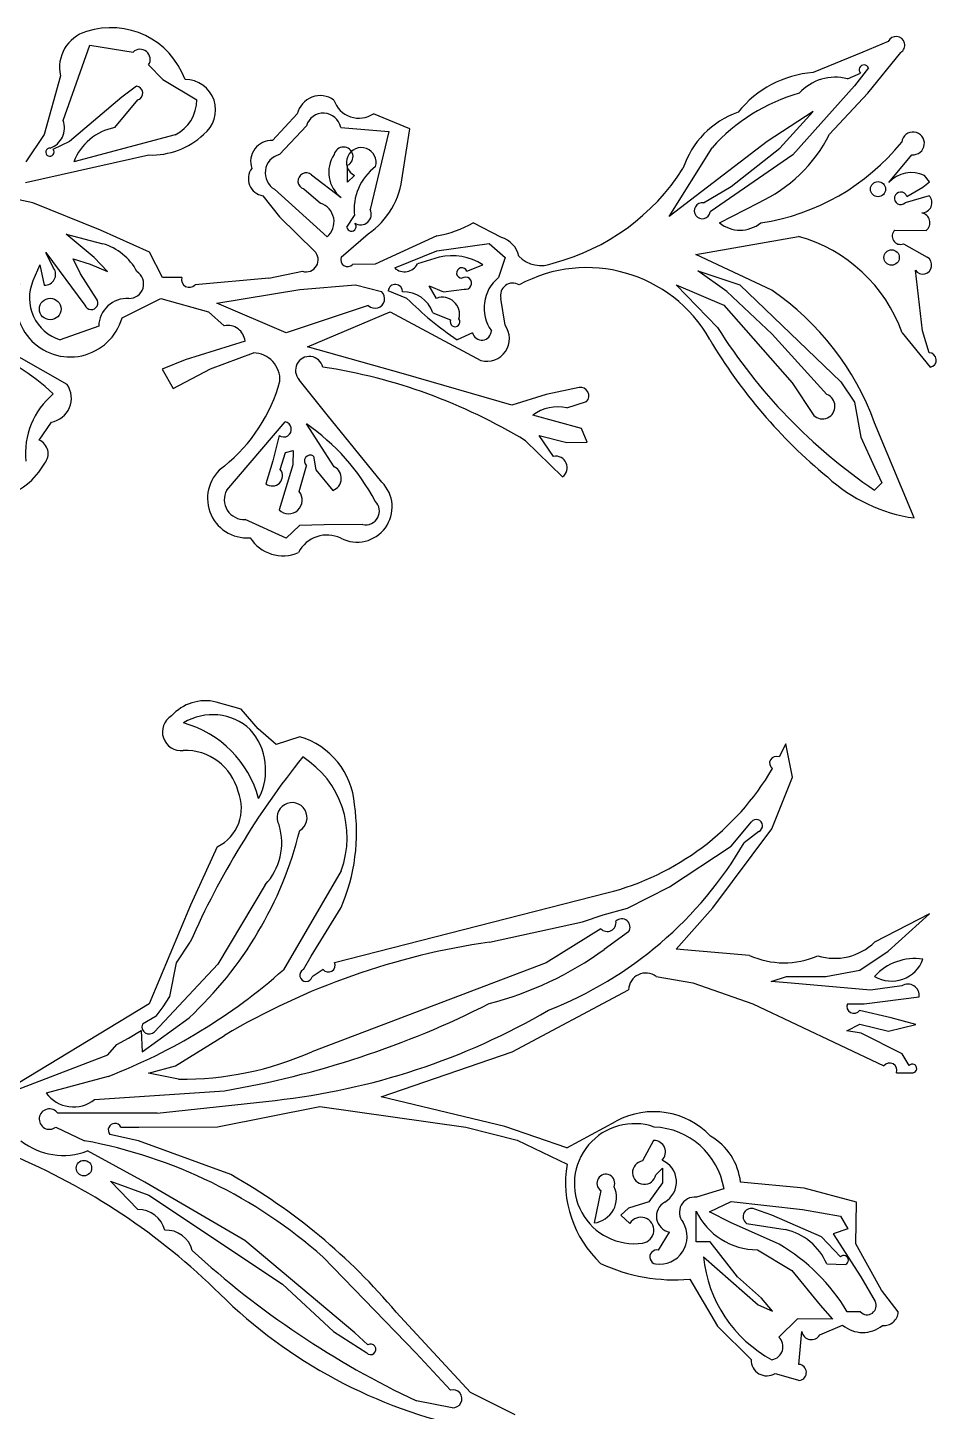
# Model space of a CAD drawing. Extents: x 0.1 to 7.7, y 0.72 to 10.33.
# Drawn here: x 1.913 to 3.757, y 2.194 to 5.001 of the extents above; entities that cross this region are included whole.
import ezdxf

# ---------------------------------------------------------------- set-up
doc = ezdxf.new("R2010")
doc.units = 0

msp = doc.modelspace()

# ---------------------------------------------------------------- linework, layer by layer
at = {"layer": 'Default', "color": 162, "linetype": 'CONTINUOUS'}
for p, q in [((3.659592, 4.972893), (3.608072, 4.951065)), ((1.985506, 4.812636), (2.039243, 4.965294)), ((2.039243, 4.965294), (2.127022, 4.951405)), ((3.608072, 4.951065), (3.507152, 4.909991)), ((3.618203, 4.86824), (3.685046, 4.950739)), ((2.158801, 4.925701), (2.187593, 4.895748)), ((3.619612, 4.919415), (3.590788, 4.882884)), ((1.979833, 4.903515), (1.946644, 4.784321)), ((2.187593, 4.895748), (2.256381, 4.854609)), ((3.577013, 4.897346), (3.603084, 4.909069)), ((2.104434, 4.859764), (1.997902, 4.770377)), ((2.133782, 4.882056), (2.104434, 4.859764)), ((3.590788, 4.882884), (3.465681, 4.743065)), ((3.540605, 4.784947), (3.618203, 4.86824)), ((2.089843, 4.798278), (2.136925, 4.854558)), ((3.507402, 4.831148), (3.41416, 4.770435)), ((3.439603, 4.756838), (3.507402, 4.831148)), ((2.460382, 4.826013), (2.410319, 4.772159)), ((2.424045, 4.743765), (2.478893, 4.802035)), ((2.688484, 4.796058), (2.615303, 4.826404)), ((1.946644, 4.784321), (1.909563, 4.729042)), ((2.21291, 4.783775), (2.006944, 4.729182)), ((2.548416, 4.798861), (2.646382, 4.790123)), ((2.646382, 4.790123), (2.608274, 4.632475)), ((2.673611, 4.701031), (2.688484, 4.796058)), ((1.997902, 4.770377), (1.96463, 4.754085)), ((3.41416, 4.770435), (3.215278, 4.61807)), ((3.215278, 4.61807), (3.302073, 4.757557)), ((3.340553, 4.679165), (3.439603, 4.756838)), ((1.909131, 4.687072), (2.159475, 4.742758)), ((2.562268, 4.687782), (2.5625, 4.722)), ((3.465681, 4.743065), (3.29818, 4.627305)), ((3.660771, 4.686859), (3.707426, 4.743251)), ((2.489545, 4.702432), (2.549398, 4.656389)), ((2.576394, 4.70103), (2.562268, 4.687782)), ((3.729715, 4.677497), (3.743548, 4.688165)), ((3.743548, 4.688165), (3.732829, 4.70083)), ((1.924074, 4.645855), (1.853635, 4.660454)), ((2.390619, 4.660072), (2.424479, 4.617577)), ((2.520833, 4.576404), (2.414025, 4.673139)), ((2.473471, 4.673872), (2.50736, 4.645202)), ((3.284517, 4.645599), (3.340553, 4.679165)), ((3.742602, 4.660098), (3.69385, 4.645848)), ((3.696995, 4.658729), (3.729715, 4.677497)), ((2.060895, 4.590217), (1.924074, 4.645855)), ((3.317028, 4.605183), (3.396482, 4.645834)), ((2.424479, 4.617577), (2.49542, 4.547786)), ((2.560776, 4.596509), (2.576389, 4.619751)), ((2.874621, 4.575593), (2.817289, 4.605167)), ((2.0484, 4.534994), (1.99135, 4.582196)), ((1.99135, 4.582196), (2.065557, 4.562744)), ((2.160347, 4.545453), (2.060895, 4.590217)), ((2.549448, 4.535221), (2.604301, 4.582671)), ((2.74372, 4.57893), (2.618355, 4.521251)), ((3.26912, 4.540696), (3.477495, 4.577368)), ((3.673144, 4.5903), (3.73668, 4.589459)), ((2.657989, 4.513522), (2.743259, 4.548626)), ((2.743259, 4.548626), (2.849951, 4.563531)), ((2.849951, 4.563531), (2.881945, 4.534797)), ((3.690694, 4.562761), (3.738654, 4.53522)), ((1.938059, 4.520028), (1.923973, 4.487188)), ((1.938059, 4.520028), (1.946975, 4.47877)), ((1.95036, 4.545032), (2.029484, 4.437845)), ((1.965975, 4.513407), (1.95036, 4.545032)), ((2.005754, 4.532354), (2.040013, 4.521383)), ((2.020314, 4.501782), (2.005754, 4.532354)), ((2.040013, 4.521383), (2.075515, 4.506375)), ((2.075515, 4.506375), (2.0484, 4.534994)), ((2.186903, 4.494383), (2.160347, 4.545453)), ((2.618355, 4.521251), (2.572712, 4.520848)), ((2.748095, 4.535704), (2.7042, 4.521851)), ((2.804322, 4.506959), (2.836916, 4.520241)), ((2.881945, 4.534797), (2.868743, 4.494202)), ((3.422998, 4.468591), (3.26912, 4.540696)), ((2.053028, 4.450934), (2.020314, 4.501782)), ((2.226216, 4.494082), (2.186903, 4.494383)), ((2.40276, 4.49307), (2.252884, 4.479181)), ((2.40276, 4.49307), (2.470867, 4.506959)), ((3.332075, 4.465884), (3.273242, 4.507926)), ((3.273242, 4.507926), (3.358399, 4.479566)), ((3.729167, 4.386148), (3.714615, 4.508948)), ((2.297013, 4.442054), (2.465731, 4.469809)), ((2.465731, 4.469809), (2.578197, 4.479181)), ((2.578197, 4.479181), (2.631137, 4.465846)), ((2.682757, 4.45182), (2.644722, 4.467404)), ((2.742697, 4.45192), (2.728055, 4.477069)), ((2.728055, 4.477069), (2.757119, 4.465133)), ((2.757119, 4.465133), (2.798936, 4.470563)), ((3.229023, 4.479336), (3.325623, 4.438048)), ((3.313122, 4.392644), (3.229023, 4.479336)), ((3.424267, 4.379225), (3.332075, 4.465884)), ((3.358399, 4.479566), (3.563418, 4.28268)), ((2.104829, 4.412326), (2.18343, 4.451403)), ((2.18343, 4.451403), (2.280331, 4.424634)), ((2.4375, 4.381958), (2.297013, 4.442054)), ((2.604536, 4.437514), (2.4375, 4.381958)), ((2.881944, 4.397276), (2.873511, 4.451694)), ((3.325623, 4.438048), (3.464896, 4.280525)), ((2.280331, 4.424634), (2.312122, 4.396406)), ((2.480889, 4.353326), (2.649101, 4.42465)), ((2.649101, 4.42465), (2.833151, 4.325616)), ((2.735096, 4.422741), (2.771437, 4.408385)), ((2.057378, 4.395496), (1.979167, 4.36807)), ((2.815976, 4.382241), (2.784722, 4.36807)), ((3.53479, 4.256886), (3.424267, 4.379225)), ((3.68773, 4.381766), (3.74477, 4.312429)), ((3.742388, 4.341371), (3.729167, 4.386148)), ((1.993703, 4.276929), (1.834006, 4.36807)), ((2.35438, 4.365139), (2.233042, 4.327429)), ((2.675943, 4.298625), (2.480889, 4.353326)), ((2.233042, 4.327429), (2.186481, 4.308357)), ((2.284136, 4.308954), (2.371684, 4.34132)), ((2.186481, 4.308357), (2.208339, 4.269111)), ((2.208339, 4.269111), (2.284136, 4.308954)), ((2.896002, 4.235273), (2.675943, 4.298625)), ((2.520819, 4.215306), (2.464355, 4.286818)), ((3.032123, 4.270847), (2.965695, 4.256958)), ((3.464896, 4.280525), (3.508393, 4.214504)), ((3.563418, 4.28268), (3.591072, 4.241594)), ((2.965695, 4.256958), (2.896002, 4.235273)), ((3.007353, 4.22981), (3.047383, 4.242349)), ((3.591072, 4.241594), (3.603942, 4.170608)), ((2.632126, 4.079059), (2.520819, 4.215306)), ((3.03734, 4.18769), (2.938472, 4.214666)), ((1.936496, 4.164221), (1.961322, 4.200866)), ((2.317163, 4.062943), (2.43563, 4.201501)), ((2.53539, 4.110409), (2.478797, 4.197281)), ((3.048802, 4.15995), (3.03734, 4.18769)), ((3.711871, 4.006355), (3.631853, 4.199613)), ((2.423643, 4.173655), (2.410745, 4.122088)), ((2.923611, 4.162959), (2.998524, 4.08973)), ((2.951208, 4.173424), (3.007081, 4.159736)), ((2.980328, 4.131389), (2.951208, 4.173424)), ((3.007081, 4.159736), (3.048802, 4.15995)), ((3.603942, 4.170608), (3.631944, 4.109165)), ((2.425956, 4.104848), (2.436703, 4.139167)), ((2.436703, 4.139167), (2.452349, 4.143501)), ((2.452349, 4.143501), (2.451389, 4.114126)), ((2.493284, 4.131695), (2.497851, 4.103772)), ((2.410745, 4.122088), (2.396732, 4.075807)), ((2.451389, 4.114126), (2.423611, 4.022664)), ((2.464318, 4.06017), (2.479167, 4.112497)), ((2.497851, 4.103772), (2.532246, 4.062352)), ((3.631944, 4.109165), (3.646539, 4.077452)), ((3.646539, 4.077452), (3.631944, 4.062513)), ((2.4375, 3.96529), (2.354728, 4.003195)), ((2.464633, 3.991381), (2.4375, 3.96529)), ((2.515157, 3.992478), (2.464633, 3.991381)), ((2.593131, 3.993068), (2.515157, 3.992478)), ((2.346638, 3.618753), (2.295728, 3.632964)), ((2.38128, 3.578931), (2.346638, 3.618753)), ((2.417251, 3.546894), (2.38128, 3.578931)), ((2.465245, 3.562543), (2.417251, 3.546894)), ((3.451798, 3.547991), (3.43805, 3.521644)), ((3.465278, 3.48072), (3.451798, 3.547991)), ((3.42351, 3.375517), (3.465278, 3.48072)), ((3.303804, 3.215627), (3.42351, 3.375517)), ((3.340478, 3.340514), (3.381758, 3.389843)), ((3.396804, 3.370509), (3.367274, 3.347374)), ((3.215851, 3.258139), (3.340478, 3.340514)), ((2.298086, 3.339541), (2.243993, 3.220685)), ((2.549471, 3.290878), (2.432316, 3.089948)), ((2.395267, 3.262459), (2.298833, 3.101181)), ((3.13072, 3.214569), (3.215851, 3.258139)), ((2.535659, 3.104787), (3.088742, 3.245638)), ((2.243993, 3.220685), (2.159829, 3.020957)), ((2.488782, 3.117574), (2.549121, 3.216006)), ((3.039106, 3.187104), (3.08089, 3.200976)), ((3.08089, 3.200976), (3.13072, 3.214569)), ((3.229177, 3.131944), (3.303804, 3.215627)), ((3.743184, 3.203573), (3.631769, 3.145844)), ((3.659271, 3.127419), (3.743184, 3.203573)), ((2.850267, 3.145843), (3.039106, 3.187104)), ((3.076082, 3.173206), (2.965438, 3.104176)), ((2.215172, 3.104064), (2.243253, 3.146066)), ((3.132666, 3.166994), (3.08328, 3.131227)), ((2.472771, 3.090178), (2.488782, 3.117574)), ((3.377817, 3.119085), (3.229177, 3.131944)), ((3.602079, 3.089364), (3.659271, 3.127419)), ((2.298833, 3.101181), (2.170404, 2.964224)), ((2.201827, 3.035314), (2.215172, 3.104064)), ((2.965438, 3.104176), (2.489789, 2.92362)), ((2.512737, 3.090288), (2.490638, 3.075431)), ((3.533152, 3.076399), (3.602079, 3.089364)), ((3.188901, 3.076399), (3.26301, 3.063155)), ((3.26301, 3.063155), (3.384849, 3.020843)), ((3.42222, 3.065739), (3.453176, 3.076399)), ((3.462363, 3.06251), (3.42222, 3.065739)), ((3.453176, 3.076399), (3.533152, 3.076399)), ((3.623737, 3.048621), (3.462363, 3.06251)), ((2.188125, 3.01492), (2.201827, 3.035314)), ((2.896389, 2.92361), (3.132424, 3.049443)), ((3.61044, 3.020843), (3.722213, 3.034734)), ((3.687158, 3.057338), (3.623737, 3.048621)), ((2.159829, 3.020957), (1.838668, 2.826323)), ((2.174277, 2.99551), (2.188125, 3.01492)), ((3.384849, 3.020843), (3.650749, 2.894866)), ((3.57655, 3.020991), (3.61044, 3.020843)), ((3.665159, 2.992132), (3.601439, 3.006954)), ((2.145913, 2.923544), (2.240647, 2.992398)), ((2.174277, 2.99551), (2.146015, 2.979334)), ((3.575815, 2.966081), (3.602168, 2.979176)), ((3.602168, 2.979176), (3.659892, 2.965287)), ((3.659892, 2.965287), (3.715288, 2.978618)), ((3.715288, 2.978618), (3.665159, 2.992132)), ((2.093985, 2.938538), (2.117677, 2.950839)), ((2.117677, 2.950839), (2.143845, 2.96636)), ((2.143845, 2.96636), (2.145913, 2.923544)), ((2.213227, 2.894925), (2.3128, 2.956803)), ((3.604731, 2.961546), (3.575815, 2.966081)), ((3.68795, 2.919079), (3.604731, 2.961546)), ((2.076259, 2.917331), (2.093985, 2.938538)), ((2.630254, 2.831948), (2.896389, 2.92361)), ((1.838668, 2.826323), (2.076259, 2.917331)), ((2.158667, 2.880019), (2.213227, 2.894925)), ((3.702003, 2.89544), (3.68795, 2.919079)), ((2.076678, 2.87353), (1.950973, 2.839761)), ((2.219633, 2.868065), (2.158667, 2.880019)), ((3.67596, 2.880994), (3.709972, 2.881008)), ((2.048905, 2.826398), (2.313018, 2.844377)), ((2.176366, 2.79862), (2.415276, 2.824947)), ((2.298704, 2.770943), (2.506451, 2.812517)), ((2.506451, 2.812517), (2.802253, 2.770842)), ((2.881356, 2.772104), (2.630254, 2.831948)), ((2.176366, 2.79862), (1.974449, 2.79862)), ((3.00722, 2.728815), (3.107761, 2.782865)), ((1.970555, 2.770842), (2.028565, 2.743064)), ((2.13785, 2.743064), (2.080258, 2.755927)), ((2.102143, 2.770842), (2.138753, 2.770842)), ((2.138753, 2.770842), (2.298704, 2.770943)), ((2.802253, 2.770842), (2.906607, 2.744084)), ((3.00722, 2.728815), (2.881356, 2.772104)), ((2.325524, 2.674199), (2.13785, 2.743064)), ((2.906607, 2.744084), (3.007825, 2.695432)), ((3.183498, 2.743418), (3.160918, 2.701973)), ((2.151221, 2.658793), (2.034745, 2.722346)), ((3.187847, 2.674114), (3.201637, 2.68722)), ((3.201637, 2.68722), (3.201486, 2.657872)), ((2.081627, 2.660682), (2.159119, 2.632403)), ((2.136565, 2.603179), (2.081627, 2.660682)), ((2.353953, 2.540595), (2.151221, 2.658793)), ((3.076389, 2.641834), (3.0625, 2.576397)), ((3.201486, 2.657872), (3.174053, 2.618778)), ((3.326242, 2.645712), (3.27025, 2.62837)), ((3.488914, 2.646861), (3.359797, 2.658816)), ((3.594815, 2.618492), (3.488914, 2.646861)), ((2.159119, 2.632403), (2.430188, 2.452112)), ((3.174053, 2.618778), (3.132613, 2.60643)), ((3.296956, 2.599091), (3.340914, 2.619663)), ((3.340914, 2.619663), (3.48557, 2.603345)), ((3.593578, 2.534117), (3.594815, 2.618492)), ((3.132613, 2.60643), (3.117047, 2.592082)), ((3.117047, 2.592082), (3.135103, 2.575376)), ((3.26981, 2.537943), (3.269805, 2.600455)), ((3.339473, 2.576871), (3.296956, 2.599091)), ((3.422982, 2.591822), (3.388481, 2.604175)), ((3.524222, 2.548015), (3.422982, 2.591822)), ((3.48557, 2.603345), (3.562602, 2.590286)), ((3.562602, 2.590286), (3.57722, 2.564126)), ((3.193032, 2.521118), (3.215741, 2.557721)), ((3.438147, 2.533009), (3.339473, 2.576871)), ((3.372222, 2.575379), (3.450678, 2.563015)), ((3.57722, 2.564126), (3.548, 2.55444)), ((3.548, 2.55444), (3.604231, 2.466764)), ((2.577433, 2.353632), (2.353953, 2.540595)), ((3.297995, 2.538007), (3.26981, 2.537943)), ((3.353525, 2.466948), (3.297995, 2.538007)), ((3.562323, 2.50716), (3.524222, 2.548015)), ((3.646003, 2.440066), (3.593578, 2.534117)), ((2.51278, 2.506734), (2.700857, 2.312916)), ((3.284408, 2.507382), (3.395259, 2.410163)), ((3.394027, 2.521714), (3.464076, 2.479751)), ((3.464076, 2.479751), (3.521636, 2.409257)), ((3.534722, 2.493064), (3.572821, 2.492035)), ((2.430188, 2.452112), (2.534055, 2.356316)), ((3.25671, 2.46219), (3.313107, 2.366686)), ((3.402431, 2.42355), (3.353525, 2.466948)), ((3.604231, 2.466764), (3.632772, 2.417193)), ((3.424371, 2.397008), (3.402431, 2.42355)), ((3.679868, 2.395704), (3.646003, 2.440066)), ((2.811885, 2.232454), (2.660893, 2.395271)), ((3.395259, 2.410163), (3.424371, 2.397008)), ((3.521636, 2.409257), (3.546312, 2.380998)), ((3.603089, 2.395841), (3.576389, 2.395841)), ((3.313107, 2.366686), (3.381182, 2.299151)), ((3.475173, 2.381952), (3.4375, 2.344762)), ((3.546312, 2.380998), (3.475173, 2.381952)), ((3.520441, 2.349286), (3.566667, 2.369081)), ((2.534055, 2.356316), (2.601172, 2.312507)), ((2.603517, 2.329241), (2.577433, 2.353632)), ((3.478172, 2.289374), (3.484188, 2.355823)), ((2.700857, 2.312916), (2.771043, 2.237179)), ((3.430029, 2.270841), (3.480454, 2.256902)), ((2.902178, 2.18667), (2.811885, 2.232454)), ((2.774696, 2.201396), (2.702171, 2.215285))]:
    msp.add_line(p, q, dxfattribs=at)
for centre, radius in [((3.638744, 4.673433), 0.015291), ((3.666321, 4.534745), 0.015693), ((1.959055, 4.430261), 0.02191), ((2.027432, 2.687516), 0.015693)]:
    msp.add_circle(centre, radius, dxfattribs=at)
for centre, radius, start, end in [((2.082336, 4.841018), 0.160024, 20.142435, 108.15899), ((2.053347, 4.920556), 0.075463, 106.065552, 193.050708), ((3.675579, 4.965561), 0.017588, 302.56775, 515.362875), ((2.141307, 4.936569), 0.020595, 328.150258, 493.916047), ((3.610409, 4.915742), 0.009909, 21.75578, 222.330533), ((2.2324, 4.833821), 0.062302, 307.46452, 449.841261), ((3.523382, 4.695129), 0.215474, 94.319693, 141.474333), ((3.55227, 4.801003), 0.099469, 75.596522, 137.599931), ((2.13274, 4.868008), 0.014086, 287.283199, 445.7576), ((2.506913, 4.815377), 0.047731, 54.303066, 167.12341), ((3.582427, 4.505793), 0.376807, 105.960177, 138.075582), ((2.178039, 4.853932), 0.078345, 296.429346, 360.495283), ((2.585549, 4.87081), 0.053452, 198.172123, 303.823914), ((3.414201, 4.659342), 0.180073, 109.25731, 161.905517), ((1.944391, 4.797997), 0.043644, 289.44476, 379.597868), ((2.513264, 4.791908), 0.035832, 11.189312, 163.583143), ((2.111033, 4.688578), 0.111728, 100.93263, 158.689637), ((2.164485, 4.897793), 0.155116, 268.149292, 313.011485), ((2.408312, 4.72958), 0.042626, 87.301487, 199.194662), ((3.267347, 4.923832), 0.306527, 294.915687, 333.057764), ((3.709766, 4.766224), 0.023092, 264.184174, 532.983118), ((1.958421, 4.748518), 0.008339, 86.567593, 401.877142), ((2.554082, 4.739484), 0.019405, 295.708796, 527.273182), ((2.590257, 4.727751), 0.030103, 343.250611, 602.578584), ((3.333879, 5.053453), 0.453293, 278.504901, 321.139429), ((2.433923, 4.70634), 0.038707, 104.7841, 239.0651), ((2.588845, 4.707666), 0.064694, 146.089179, 232.429854), ((2.68445, 4.63214), 0.108769, 126.939273, 186.540169), ((2.396075, 4.694624), 0.034981, 143.226344, 261.026516), ((2.478476, 4.689858), 0.016752, 48.645083, 252.615775), ((2.511326, 4.716589), 0.163029, 304.770982, 354.52368), ((2.865437, 4.956557), 0.448105, 284.790669, 327.42111), ((3.706025, 4.646262), 0.060795, 63.839701, 138.105103), ((3.684873, 4.654864), 0.012724, 17.679975, 314.876684), ((3.727705, 4.646016), 0.020499, 269.248161, 403.38921), ((2.494745, 4.607013), 0.040219, 310.441607, 431.719695), ((2.588874, 4.622696), 0.021725, 236.528414, 386.752107), ((3.282175, 4.629601), 0.016169, 81.671455, 351.835537), ((2.570266, 4.597681), 0.009561, 187.038228, 406.126722), ((2.711128, 4.78658), 0.210193, 278.920184, 300.335799), ((3.358996, 4.656816), 0.066538, 230.895132, 309.053235), ((3.723456, 4.605284), 0.020623, 309.883784, 438.871119), ((2.859715, 4.526629), 0.051182, 12.298965, 73.067928), ((3.394625, 4.277515), 0.311094, 19.579269, 74.550794), ((3.684138, 4.577945), 0.016539, 131.663293, 293.35412), ((2.033175, 4.451819), 0.115555, 28.146349, 73.725944), ((2.478239, 4.530322), 0.024498, 252.486269, 405.468244), ((2.562415, 4.530196), 0.013907, 158.819483, 317.764384), ((2.67795, 4.535136), 0.02942, 227.27762, 333.15756), ((2.77319, 4.417028), 0.121301, 58.308016, 101.939802), ((2.955382, 4.582659), 0.064197, 224.664121, 292.387797), ((3.729569, 4.519399), 0.018244, 214.949023, 420.133859), ((1.94812, 4.500672), 0.021932, 267.007622, 395.496751), ((2.11896, 4.481411), 0.029669, 268.769083, 417.124814), ((2.241334, 4.489825), 0.015706, 164.273115, 317.337662), ((2.794282, 4.503369), 0.010663, 19.673321, 271.505729), ((2.801654, 4.482605), 0.012345, 257.278532, 485.064726), ((2.919132, 4.432436), 0.079713, 129.208039, 215.413365), ((3.047961, 4.228186), 0.286127, 29.407473, 118.700864), ((1.99946, 4.442725), 0.109666, 159.513426, 343.907241), ((2.005053, 4.45241), 0.088224, 156.784363, 252.937154), ((2.618224, 4.451316), 0.019439, 225.238262, 408.37051), ((2.65935, 4.465609), 0.014738, 357.345359, 533.003606), ((2.676702, 4.403499), 0.061483, 18.237975, 92.450641), ((2.897462, 4.458103), 0.024794, 58.130734, 194.980741), ((3.109586, 4.009659), 0.555739, 19.986909, 55.670258), ((2.042208, 4.442677), 0.01361, 200.797096, 397.346504), ((2.115356, 4.393822), 0.058002, 87.068693, 178.346224), ((3.157798, 4.926232), 0.671365, 224.96204, 236.241224), ((2.755022, 4.419607), 0.034585, 344.417438, 470.877952), ((2.780462, 4.40431), 0.009903, 155.698399, 397.340234), ((2.318948, 4.361441), 0.035625, 5.958126, 101.046449), ((2.834826, 4.386586), 0.019344, 192.980512, 358.98932), ((2.844799, 4.370127), 0.04601, 255.335891, 396.162322), ((4.265701, 4.993575), 1.126288, 212.245618, 235.757593), ((1.6898, 3.974102), 0.395637, 45.862674, 96.224995), ((4.220693, 4.916917), 1.073949, 210.696334, 230.388068), ((2.370365, 4.286372), 0.054964, 357.623253, 448.624601), ((2.484794, 4.305994), 0.028026, 13.45247, 223.175003), ((3.742543, 4.326815), 0.014557, 278.799878, 450.61005), ((2.343878, 3.208653), 1.116598, 58.721632, 81.337584), ((1.95241, 4.249584), 0.049527, 280.367213, 393.51361), ((2.101267, 4.37331), 0.336073, 308.912176, 344.605155), ((3.035164, 4.254141), 0.016981, 316.02095, 460.318029), ((2.065977, 4.13745), 0.157083, 129.853564, 185.885264), ((3.525972, 4.232967), 0.025493, 226.402824, 429.76354), ((2.9891, 4.148616), 0.083221, 77.330099, 127.470357), ((2.432786, 4.186222), 0.015541, 233.961434, 439.454501), ((2.226346, 3.831823), 0.444175, 27.976465, 55.364035), ((1.924916, 4.136622), 0.02993, 320.224438, 427.238846), ((2.486548, 4.121859), 0.011922, 55.597957, 231.744211), ((2.984884, 4.108575), 0.023264, 305.898445, 461.292665), ((1.825435, 4.184756), 0.139748, 283.822809, 331.219176), ((2.358407, 4.046218), 0.080138, 125.067893, 274.424104), ((2.4097, 4.091982), 0.020732, 231.281648, 398.357398), ((2.523449, 4.087059), 0.026226, 289.59747, 422.916012), ((2.581492, 4.02877), 0.071363, 242.813189, 404.804686), ((3.759266, 4.33409), 0.331145, 227.596596, 261.771221), ((2.352639, 4.043564), 0.040423, 151.353846, 272.963491), ((2.44272, 4.042768), 0.027737, 226.454828, 398.857595), ((2.599129, 4.020276), 0.027861, 257.567609, 405.622305), ((2.430953, 4.0083), 0.078528, 212.316921, 293.968809), ((2.52058, 3.906894), 0.064896, 64.138572, 152.813894), ((2.273898, 3.543517), 0.092072, 76.284611, 138.320129), ((2.224326, 3.572314), 0.037683, 120.621485, 277.130911), ((2.288514, 3.494405), 0.112833, 47.369017, 121.475733), ((2.170528, 3.379519), 0.219226, 15.339135, 74.36823), ((2.272441, 3.495185), 0.123764, 332.224885, 401.640461), ((2.422029, 3.413931), 0.154768, 4.16352, 73.785629), ((2.232802, 3.424085), 0.110902, 14.251322, 91.962381), ((3.793212, 2.461431), 1.694431, 141.27288, 156.168396), ((2.368939, 3.358248), 0.192693, 339.535925, 417.902816), ((3.432451, 3.509109), 0.013729, 65.930124, 235.108599), ((2.953978, 3.774822), 0.546074, 284.287456, 329.52185), ((2.260337, 3.417671), 0.086772, 295.78759, 382.864131), ((2.4499, 3.398497), 0.030416, 300.370418, 570.195494), ((2.198841, 3.368029), 0.381847, 336.538975, 368.605964), ((1.715263, 3.559434), 0.773019, 312.81652, 345.987164), ((2.30441, 3.347485), 0.124436, 316.89909, 376.679121), ((3.391905, 3.382218), 0.012693, 292.704055, 503.079624), ((2.680282, 3.749004), 0.795779, 291.368207, 329.688579), ((3.089186, 3.185717), 0.018118, 223.673914, 368.902003), ((3.11874, 3.176407), 0.016809, 325.943993, 493.893317), ((3.058829, 1.694307), 1.466444, 98.17653, 120.579521), ((3.550456, 3.23028), 0.117223, 253.192071, 313.920464), ((2.674927, 3.695076), 0.696188, 284.555855, 305.912941), ((3.448344, 3.275898), 0.171943, 245.784013, 293.373932), ((1.660241, 3.958275), 1.161934, 291.001922, 311.641928), ((2.478262, 3.078634), 0.012784, 115.438648, 345.487436), ((2.523377, 3.098835), 0.013648, 218.77599, 385.856444), ((3.666441, 3.134615), 0.06767, 239.35112, 339.793419), ((3.713108, 3.003358), 0.10919, 81.129338, 138.015201), ((3.167858, 3.047844), 0.035471, 53.612169, 177.415887), ((3.69918, 3.037498), 0.023198, 353.155487, 481.215534), ((1.990413, 4.72701), 1.910074, 279.72366, 296.741963), ((2.260843, 4.226368), 1.409904, 276.288487, 300.208427), ((3.590048, 3.015839), 0.014447, 159.110225, 322.046033), ((2.15973, 2.974233), 0.014633, 159.597921, 316.840642), ((2.22845, 3.509822), 0.641818, 269.212916, 294.028128), ((3.662428, 2.886245), 0.014516, 338.789163, 503.566794), ((3.708571, 2.889651), 0.008755, 279.207832, 498.60343), ((2.006372, 2.880223), 0.068602, 216.143445, 308.31596), ((1.95743, 2.786844), 0.020695, 34.68291, 309.359133), ((3.183416, 2.642136), 0.159776, 43.633487, 118.262064), ((2.090151, 2.764924), 0.013372, 26.267437, 222.284753), ((3.14436, 2.655929), 0.121753, 70.703725, 277.915063), ((3.178075, 2.620724), 0.15026, 9.572482, 87.51366), ((3.236308, 2.645156), 0.124242, 6.311943, 59.66491), ((1.985463, 2.851465), 0.138204, 231.660815, 290.890687), ((1.846179, 1.75516), 1.004599, 48.428896, 79.539927), ((3.18423, 2.720159), 0.02327, 314.240838, 451.801695), ((1.36055, 1.475976), 1.342828, 45.414276, 67.321535), ((3.229096, 2.658121), 0.224394, 170.428934, 226.91596), ((3.164401, 2.678395), 0.023834, 98.402356, 349.652923), ((3.182271, 2.659611), 0.0475, 300.044497, 427.477666), ((1.722387, 1.607943), 1.225022, 39.993826, 60.504931), ((3.0865, 2.656856), 0.018108, 336.778937, 596.057416), ((3.056785, 2.627488), 0.051409, 276.382307, 385.619166), ((3.221926, 2.589866), 0.032735, 119.008235, 259.10862), ((3.266687, 2.597674), 0.030902, 83.379191, 220.119049), ((2.138065, 2.548045), 0.055154, 14.105219, 91.558201), ((3.157495, 2.561453), 0.026368, 277.915063, 508.127587), ((3.394225, 2.659383), 0.137669, 205.343287, 269.917512), ((3.38151, 2.589123), 0.016588, 65.152377, 235.9497), ((2.194611, 2.507299), 0.054274, 13.908775, 93.226715), ((3.195524, 2.548369), 0.055885, 261.744764, 391.731146), ((3.424729, 2.446374), 0.119493, 22.999981, 77.457751), ((3.24295, 2.198038), 0.387695, 30.677326, 59.769433), ((3.482163, 3.870003), 1.829339, 227.543069, 244.762029), ((3.190016, 2.50714), 0.0143, 77.826712, 259.864096), ((3.551246, 2.534517), 0.268214, 185.806489, 241.584089), ((3.569162, 2.500701), 0.009407, 292.893858, 496.631299), ((3.225741, 2.813965), 0.353136, 244.877948, 275.031154), ((3.02013, 3.15973), 1.021329, 225.414276, 258.270358), ((3.616579, 2.408395), 0.018428, 222.94176, 388.514383), ((3.650201, 2.397704), 0.029734, 265.448748, 356.144096), ((3.60787, 2.417643), 0.063686, 229.686519, 308.876277), ((2.608994, 2.319942), 0.010791, 223.548351, 480.49858), ((3.418711, 2.325255), 0.027084, 280.424297, 406.072578), ((3.503496, 2.359104), 0.019584, 189.642255, 329.912723), ((3.413243, 2.298173), 0.032076, 178.253207, 301.55681), ((3.47695, 2.272971), 0.016447, 282.298733, 445.740001), ((2.776312, 2.219639), 0.018315, 264.935597, 466.720883)]:
    msp.add_arc(centre, radius, start, end, dxfattribs=at)

doc.saveas('drawing.dxf')
